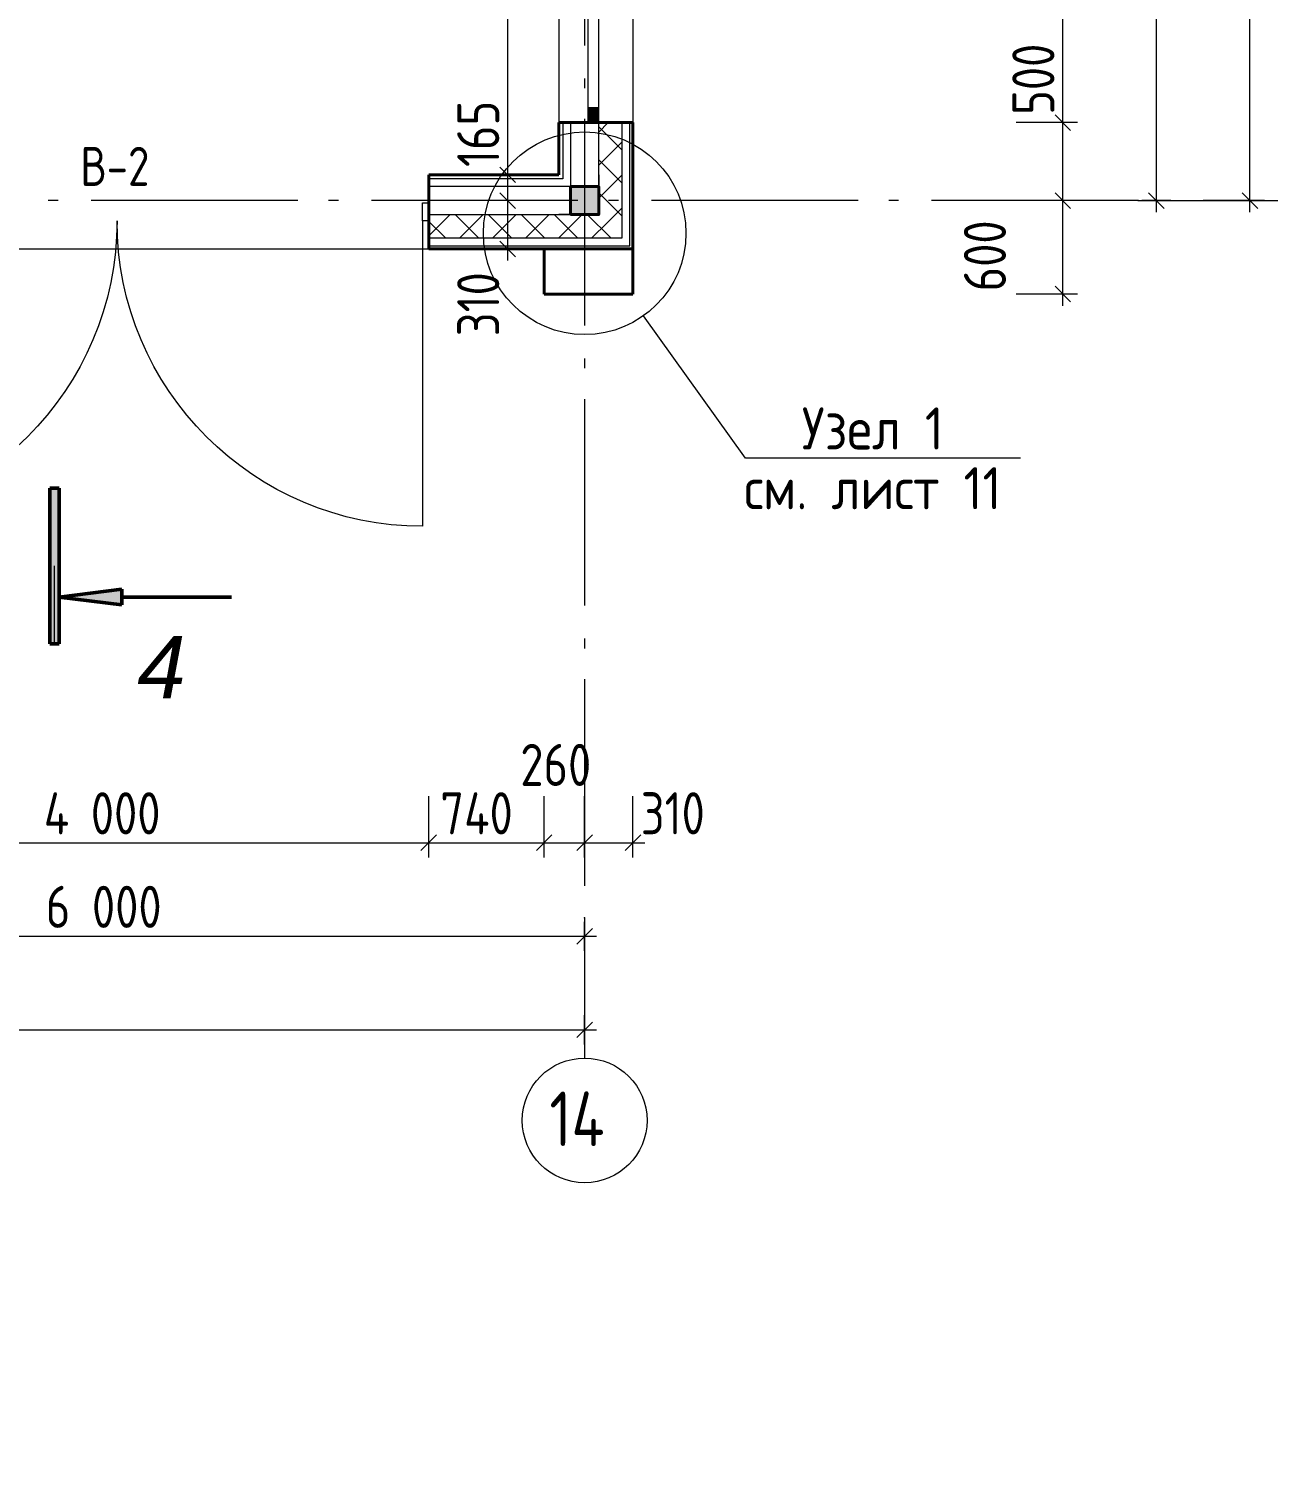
# Model space of a CAD drawing. Header units: millimetres. Extents: x -61690 to 288735, y 32617 to 77592.
# Drawn here: x 18812 to 26765, y 49398 to 58559 of the extents above; entities that cross this region are included whole.
import ezdxf
from ezdxf.enums import TextEntityAlignment as Align

# ---------------------------------------------------------------- set-up
doc = ezdxf.new("R2010")
doc.units = ezdxf.units.MM
doc.header["$MEASUREMENT"] = 0
doc.linetypes.add('Double Dashed', pattern=[1797.222233, 1325, -211.666656, 63.333344, -197.222233])
for name, color, linetype in [('Двери ArchiCAD', 7, 'Continuous'), ('колонны', 7, 'Continuous'), ('марки окон дверей', 7, 'Continuous'), ('Окна ArchiCAD', 7, 'Continuous'), ('оси', 7, 'Continuous'), ('отделка', 7, 'Continuous'), ('размеры', 7, 'Continuous'), ('размеры внутр', 7, 'Continuous'), ('разрезы', 7, 'Continuous'), ('стены наруж', 7, 'Continuous'), ('узлы', 7, 'Continuous')]:
    doc.layers.add(name, color=color, linetype=linetype)
for name, color, linetype, lineweight in [('Двери ArchiCAD_Ном._пера__96', 7, 'Continuous', 13), ('Двери ArchiCAD_Ном._пера__97', 7, 'Continuous', 20), ('Двери ArchiCAD_Ном._пера__99', 7, 'Continuous', 40), ('колонны_Ном._пера__94', 252, 'Continuous', 13), ('колонны_Ном._пера__99', 7, 'Continuous', 40), ('марки окон дверей_Ном._пера__96', 7, 'Continuous', 13), ('Окна ArchiCAD_Ном._пера__96', 7, 'Continuous', 13), ('Окна ArchiCAD_Ном._пера__97', 7, 'Continuous', 20), ('Окна ArchiCAD_Ном._пера__99', 7, 'Continuous', 40), ('оси_Ном._пера__96', 7, 'Continuous', 13), ('оси_Ном._пера__97', 7, 'Continuous', 20), ('отделка_Ном._пера__99', 7, 'Continuous', 40), ('размеры внутр_Ном._пера__51', 98, 'Continuous', 50), ('размеры внутр_Ном._пера__96', 7, 'Continuous', 13), ('размеры_Ном._пера__51', 98, 'Continuous', 50), ('размеры_Ном._пера__96', 7, 'Continuous', 13), ('разрезы_Ном._пера__100', 7, 'Continuous', 50), ('разрезы_Ном._пера__96', 7, 'Continuous', 13), ('разрезы_Ном._пера__97', 7, 'Continuous', 20), ('стены наруж_Ном._пера__96', 7, 'Continuous', 13), ('стены наруж_Ном._пера__99', 7, 'Continuous', 40), ('узлы_Ном._пера__96', 7, 'Continuous', 13)]:
    doc.layers.add(name, color=color, linetype=linetype, lineweight=lineweight)
doc.styles.add('СГЕНЕРИР_СТИЛЬ_2', font='gost_2_304-81_type.ttf')
doc.styles.add('СГЕНЕРИР_СТИЛЬ_3', font='CS_Gost2304.shx')
doc.styles.add('СГЕНЕРИР_СТИЛЬ_5', font='ariali.ttf')
doc.styles.add('СГЕНЕРИР_СТИЛЬ_6', font='isocp.shx')
doc.dimstyles.new('СГЕНЕРИР_СТИЛЬ__1', dxfattribs={"dimtxt": 270.000005, "dimasz": 95, "dimexe": 0.18, "dimexo": 0, "dimgap": 0.09, "dimtad": 1, "dimtih": 1, "dimtoh": 1, "dimdec": 0, "dimzin": 0, "dimdsep": 46, "dimtxsty": 'СГЕНЕРИР_СТИЛЬ_2', "dimblk": 'ARROWHEAD_6', "dimblk1": 'ARROWHEAD_6', "dimblk2": 'ARROWHEAD_6', "dimcen": 0.09, "dimclrd": 7, "dimclre": 7, "dimclrt": 98, "dimadec": 0, "dimazin": 0, "dimtfac": 1, "dimtdec": 4, "dimtmove": 2, "dimatfit": 3, "dimfxl": 1, "dimtolj": 1, "dimtzin": 0, "dimarcsym": 0})
doc.dimstyles.new('СГЕНЕРИР_СТИЛЬ__2', dxfattribs={"dimtxt": 270.000005, "dimasz": 95, "dimexe": 0.18, "dimexo": 0, "dimgap": 0.09, "dimtad": 1, "dimtih": 1, "dimtoh": 1, "dimdec": 0, "dimzin": 0, "dimdsep": 46, "dimtxsty": 'СГЕНЕРИР_СТИЛЬ_2', "dimblk": 'ARROWHEAD_6', "dimblk1": 'ARROWHEAD_6', "dimblk2": 'ARROWHEAD_6', "dimcen": 0.09, "dimclrd": 7, "dimclre": 7, "dimclrt": 98, "dimadec": 0, "dimazin": 0, "dimtfac": 1, "dimtdec": 4, "dimtmove": 0, "dimatfit": 3, "dimfxl": 1, "dimtolj": 1, "dimtzin": 0, "dimarcsym": 0})
doc.dimstyles.new('СГЕНЕРИР_СТИЛЬ__3', dxfattribs={"dimtxt": 270.000005, "dimasz": 95, "dimexe": 0.18, "dimexo": 0, "dimgap": 0.09, "dimtad": 1, "dimdec": 0, "dimzin": 0, "dimdsep": 46, "dimtxsty": 'СГЕНЕРИР_СТИЛЬ_2', "dimblk": 'ARROWHEAD_6', "dimblk1": 'ARROWHEAD_6', "dimblk2": 'ARROWHEAD_6', "dimcen": 0.09, "dimclrd": 7, "dimclre": 7, "dimclrt": 98, "dimadec": 0, "dimazin": 0, "dimtfac": 1, "dimtdec": 4, "dimtmove": 0, "dimatfit": 3, "dimfxl": 1, "dimtolj": 1, "dimtzin": 0, "dimarcsym": 0})
doc.dimstyles.new('СГЕНЕРИР_СТИЛЬ__4', dxfattribs={"dimtxt": 270.000005, "dimasz": 95, "dimexe": 0.18, "dimexo": 300, "dimgap": 0.09, "dimtad": 1, "dimdec": 0, "dimzin": 0, "dimdsep": 46, "dimtxsty": 'СГЕНЕРИР_СТИЛЬ_2', "dimblk": 'ARROWHEAD_6', "dimblk1": 'ARROWHEAD_6', "dimblk2": 'ARROWHEAD_6', "dimcen": 0.09, "dimclrd": 7, "dimclre": 7, "dimclrt": 98, "dimadec": 0, "dimazin": 0, "dimtfac": 1, "dimtdec": 4, "dimtmove": 0, "dimatfit": 3, "dimfxl": 1, "dimtolj": 1, "dimtzin": 0, "dimarcsym": 0})
doc.dimstyles.new('СГЕНЕРИР_СТИЛЬ__5', dxfattribs={"dimtxt": 270.000005, "dimasz": 95, "dimexe": 0.18, "dimexo": 300, "dimgap": 0.09, "dimtad": 1, "dimdec": 0, "dimzin": 0, "dimdsep": 46, "dimtxsty": 'СГЕНЕРИР_СТИЛЬ_2', "dimblk": 'ARROWHEAD_6', "dimblk1": 'ARROWHEAD_6', "dimblk2": 'ARROWHEAD_6', "dimcen": 0.09, "dimclrd": 7, "dimclre": 7, "dimclrt": 98, "dimadec": 0, "dimazin": 0, "dimtfac": 1, "dimtdec": 4, "dimtmove": 2, "dimatfit": 3, "dimfxl": 1, "dimtolj": 1, "dimtzin": 0, "dimarcsym": 0})
doc.dimstyles.new('СГЕНЕРИР_СТИЛЬ__6', dxfattribs={"dimtxt": 270.000005, "dimasz": 95, "dimexe": 0.18, "dimexo": 300, "dimgap": 0.09, "dimtad": 1, "dimtih": 1, "dimtoh": 1, "dimdec": 0, "dimzin": 0, "dimdsep": 46, "dimtxsty": 'СГЕНЕРИР_СТИЛЬ_2', "dimblk": 'ARROWHEAD_6', "dimblk1": 'ARROWHEAD_6', "dimblk2": 'ARROWHEAD_6', "dimcen": 0.09, "dimclrd": 7, "dimclre": 7, "dimclrt": 98, "dimadec": 0, "dimazin": 0, "dimtfac": 1, "dimtdec": 4, "dimtmove": 0, "dimatfit": 3, "dimfxl": 1, "dimtolj": 1, "dimtzin": 0, "dimarcsym": 0})
pattern_1 = [(45, (0, 0), (-106.066, 106.066), []), (135, (0, 0), (106.066, 106.066), [])]

# ---------------------------------------------------------------- blocks, each defined once
blk = doc.blocks.new('Стена_2_2', base_point=(22379, 57145.7))
at = {"layer": 'отделка_Ном._пера__99', "linetype": 'Continuous', "flags": 128}
for points in [[(22119, 57145.7), (22119, 56855.7)], [(22689, 57145.7), (22119, 57145.7)], [(22689, 56855.7), (22689, 57145.7)], [(22119, 56855.7), (22689, 56855.7)]]:
    blk.add_lwpolyline(points, dxfattribs=at)
blk = doc.blocks.new('Окно 16_2')
at = {"layer": 'Окна ArchiCAD_Ном._пера__96', "linetype": 'Continuous'}
for points in [[(-2500, -70), (-2405, -70), (-2405, 0), (-2500, 0)], [(2500, 0), (2405, 0), (2405, -70), (2500, -70)]]:
    blk.add_hatch(color=256, dxfattribs=at).paths.add_polyline_path(points)
for p, q in [((2405, 0), (-2405, 0)), ((-2405, -70), (2405, -70))]:
    blk.add_line(p, q, dxfattribs=at)
at = {"layer": 'Окна ArchiCAD_Ном._пера__97', "linetype": 'Continuous'}
for p, q in [((-2500, 220), (2500, 220)), ((-2405, 0), (-2500, 0)), ((-2405, -70), (-2405, 0)), ((2500, 0), (2405, 0)), ((2405, 0), (2405, -70)), ((-2500, -70), (-2405, -70)), ((2405, -70), (2500, -70)), ((-2500, -255), (2500, -255))]:
    blk.add_line(p, q, dxfattribs=at)
at = {"layer": 'Окна ArchiCAD_Ном._пера__99', "linetype": 'Continuous'}
for p, q in [((-2500, 0), (-2500, -70)), ((2500, 0), (2500, -70))]:
    blk.add_line(p, q, dxfattribs=at)
blk = doc.blocks.new('Стена_17_2', base_point=(22379, 71855.7))
at = {"layer": 'стены наруж_Ном._пера__96', "linetype": 'Continuous'}
h = blk.add_hatch(dxfattribs=at)
h.set_pattern_fill('УТЕПЛИТ_МЕЛКИЙ_0002', color=256, style=0, pattern_type=2)
h.set_pattern_definition(pattern_1)
h.paths.add_polyline_path([(22619, 57955.7), (22469, 57955.7), (22469, 57620.7), (22619, 57620.7)])
h = blk.add_hatch(dxfattribs=at)
h.set_pattern_fill('УТЕПЛИТ_МЕЛКИЙ_0002', color=256, style=0, pattern_type=2)
h.set_pattern_definition(pattern_1)
h.paths.add_polyline_path([(22619, 57215.7), (22619, 57620.7), (22469, 57620.7), (22469, 57365.7)])
for p, q in [((22239, 57955.7), (22239, 57620.7)), ((22289, 57955.7), (22289, 57620.7)), ((22469, 57620.7), (22469, 57955.7)), ((22619, 57620.7), (22619, 57955.7)), ((22669, 57620.7), (22669, 57955.7)), ((22239, 57620.7), (22239, 57595.7)), ((22289, 57620.7), (22289, 57545.7)), ((22469, 57620.7), (22469, 57365.7)), ((22469, 57365.7), (22469, 57620.7)), ((22619, 57215.7), (22619, 57620.7)), ((22669, 57165.7), (22669, 57620.7))]:
    blk.add_line(p, q, dxfattribs=at)
at = {"layer": 'стены наруж_Ном._пера__99', "linetype": 'Continuous'}
for p, q in [((22239, 57955.7), (22214, 57955.7)), ((22289, 57955.7), (22239, 57955.7)), ((22399, 57955.7), (22289, 57955.7)), ((22469, 57955.7), (22399, 57955.7)), ((22619, 57955.7), (22469, 57955.7)), ((22669, 57955.7), (22619, 57955.7)), ((22689, 57955.7), (22669, 57955.7))]:
    blk.add_line(p, q, dxfattribs=at)
at = {"layer": 'стены наруж_Ном._пера__99', "linetype": 'Continuous', "flags": 128}
for points in [[(22214, 57955.7), (22214, 57620.7)], [(22689, 57145.7), (22689, 57955.7)]]:
    blk.add_lwpolyline(points, dxfattribs=at)
at = {"layer": 'Окна ArchiCAD', "color": 44, "linetype": 'Continuous', "lineweight": 35, "zscale": 1000, "rotation": 270}
blk.add_blockref('Окно 16_2', (22469, 60455.7), dxfattribs=at)
blk = doc.blocks.new('Ворота гаражные двойные 16')
at = {"layer": 'Двери ArchiCAD_Ном._пера__96', "linetype": 'Continuous'}
blk.add_line((-2000, 180), (2000, 180), dxfattribs=at)
at = {"layer": 'Двери ArchiCAD_Ном._пера__97', "linetype": 'Continuous'}
for p, q in [((-1960, 0), (-1960, 1960)), ((1960, 0), (1960, 1960)), ((-1960, 0), (-2000, 0)), ((-2000, 0), (-2000, -115)), ((-1960, -115), (-1960, 0)), ((2000, 0), (1960, 0)), ((1960, 0), (1960, -115)), ((2000, -115), (2000, 0)), ((-2000, -115), (-1960, -115)), ((1960, -115), (2000, -115))]:
    blk.add_line(p, q, dxfattribs=at)
for centre, start, end in [((-1960, 0), 0, 90), ((1960, 0), 90, 180)]:
    blk.add_arc(centre, 1960, start, end, dxfattribs=at)
at = {"layer": 'Двери ArchiCAD_Ном._пера__99', "linetype": 'Continuous'}
for p, q in [((-2000, 0), (-2000, -40)), ((2000, 0), (2000, -40)), ((-2000, -40), (-2000, -115)), ((2000, -40), (2000, -115))]:
    blk.add_line(p, q, dxfattribs=at)
blk = doc.blocks.new('Стена_18_2', base_point=(22379, 57455.7))
at = {"layer": 'стены наруж_Ном._пера__96', "linetype": 'Continuous'}
h = blk.add_hatch(dxfattribs=at)
h.set_pattern_fill('УТЕПЛИТ_МЕЛКИЙ_0002', color=256, style=0, pattern_type=2)
h.set_pattern_definition(pattern_1)
h.paths.add_polyline_path([(16139, 57215.7), (16544, 57215.7), (16544, 57365.7), (16289, 57365.7)])
h = blk.add_hatch(dxfattribs=at)
h.set_pattern_fill('УТЕПЛИТ_МЕЛКИЙ_0002', color=256, style=0, pattern_type=2)
h.set_pattern_definition(pattern_1)
h.paths.add_polyline_path([(17379, 57365.7), (16544, 57365.7), (16544, 57215.7), (17379, 57215.7), (17379, 57325.7)])
h = blk.add_hatch(dxfattribs=at)
h.set_pattern_fill('УТЕПЛИТ_МЕЛКИЙ_0002', color=256, style=0, pattern_type=2)
h.set_pattern_definition(pattern_1)
h.paths.add_polyline_path([(21379, 57215.7), (22214, 57215.7), (22214, 57365.7), (21379, 57365.7), (21379, 57325.7)])
h = blk.add_hatch(dxfattribs=at)
h.set_pattern_fill('УТЕПЛИТ_МЕЛКИЙ_0002', color=256, style=0, pattern_type=2)
h.set_pattern_definition(pattern_1)
h.paths.add_polyline_path([(22214, 57215.7), (22619, 57215.7), (22469, 57365.7), (22214, 57365.7)])
for p, q in [((16544, 57545.7), (16469, 57545.7)), ((16544, 57595.7), (16519, 57595.7)), ((17379, 57595.7), (16544, 57595.7)), ((17379, 57545.7), (16544, 57545.7)), ((22214, 57595.7), (21379, 57595.7)), ((22214, 57545.7), (21379, 57545.7)), ((22239, 57595.7), (22214, 57595.7)), ((22289, 57545.7), (22214, 57545.7)), ((16544, 57365.7), (16289, 57365.7)), ((16289, 57365.7), (16544, 57365.7)), ((16544, 57365.7), (17379, 57365.7)), ((21379, 57365.7), (22214, 57365.7)), ((22469, 57365.7), (22214, 57365.7)), ((22214, 57365.7), (22469, 57365.7)), ((16139, 57215.7), (16544, 57215.7)), ((16544, 57215.7), (17379, 57215.7)), ((21379, 57215.7), (22214, 57215.7)), ((22214, 57215.7), (22619, 57215.7)), ((16089, 57165.7), (16544, 57165.7)), ((16544, 57165.7), (17379, 57165.7)), ((21379, 57165.7), (22214, 57165.7)), ((22214, 57165.7), (22669, 57165.7))]:
    blk.add_line(p, q, dxfattribs=at)
at = {"layer": 'стены наруж_Ном._пера__99', "linetype": 'Continuous'}
for p, q in [((17379, 57595.7), (17379, 57620.7)), ((17379, 57545.7), (17379, 57595.7)), ((17379, 57440.7), (17379, 57545.7)), ((21379, 57595.7), (21379, 57620.7)), ((21379, 57545.7), (21379, 57595.7)), ((21379, 57440.7), (21379, 57545.7)), ((17379, 57365.7), (17379, 57440.7)), ((17379, 57325.7), (17379, 57365.7)), ((21379, 57365.7), (21379, 57440.7)), ((21379, 57325.7), (21379, 57365.7)), ((17379, 57215.7), (17379, 57325.7)), ((21379, 57215.7), (21379, 57325.7)), ((17379, 57165.7), (17379, 57215.7)), ((21379, 57165.7), (21379, 57215.7)), ((17379, 57145.7), (17379, 57165.7)), ((21379, 57145.7), (21379, 57165.7))]:
    blk.add_line(p, q, dxfattribs=at)
at = {"layer": 'стены наруж_Ном._пера__99', "linetype": 'Continuous', "flags": 128}
for points in [[(17379, 57620.7), (16544, 57620.7)], [(22214, 57620.7), (21379, 57620.7)], [(16069, 57145.7), (17379, 57145.7)], [(21379, 57145.7), (22689, 57145.7)]]:
    blk.add_lwpolyline(points, dxfattribs=at)
at = {"layer": 'Двери ArchiCAD', "color": 44, "linetype": 'Continuous', "lineweight": 35, "xscale": -1, "zscale": 1000, "rotation": 180}
blk.add_blockref('Ворота гаражные двойные 16', (19379, 57325.7), dxfattribs=at)
blk = doc.blocks.new('Колонна_18_2', base_point=(22379, 57455.7))
at = {"layer": 'колонны_Ном._пера__94', "linetype": 'Continuous'}
blk.add_hatch(color=256, dxfattribs=at).paths.add_polyline_path([(22289, 57365.7), (22469, 57365.7), (22469, 57545.7), (22289, 57545.7)])
at = {"layer": 'колонны_Ном._пера__99', "linetype": 'Continuous', "flags": 128}
blk.add_lwpolyline([(22289, 57365.7), (22469, 57365.7), (22469, 57545.7), (22289, 57545.7)], close=True, dxfattribs=at)
blk = doc.blocks.new('Стандартный маркер сетки_13')
at = {"layer": 'оси_Ном._пера__96', "linetype": 'Double Dashed'}
for p, q in [((900, 0), (20403.4, 0)), ((20403.4, 0), (21303.4, 0))]:
    blk.add_line(p, q, dxfattribs=at)
blk.add_point((20403.4, 0), dxfattribs=at)
blk.add_point((20403.4, 0), dxfattribs=at)
at = {"layer": 'оси_Ном._пера__97', "linetype": 'Continuous'}
blk.add_circle((21703.4, 0), 400, dxfattribs=at)
at = {"layer": 'оси_Ном._пера__96', "style": 'СГЕНЕРИР_СТИЛЬ_2'}
blk.add_attdef('AC_MarkerText_1', text='', height=350, rotation=90, dxfattribs=at).set_placement((21973.1, -225.7), align=Align.BOTTOM_LEFT)
blk = doc.blocks.new('Стандартный маркер сетки_14')
at = {"layer": 'оси_Ном._пера__96', "linetype": 'Double Dashed'}
for q in [(0, 0), (76534.9, 0)]:
    blk.add_line((900, 0), q, dxfattribs=at)
blk.add_point((900, 0), dxfattribs=at)
blk.add_point((900, 0), dxfattribs=at)
at = {"layer": 'оси_Ном._пера__96', "style": 'СГЕНЕРИР_СТИЛЬ_2'}
for tag, p in [('AC_MarkerText_1_1', (-243.9, 269.7)), ('AC_MarkerText_1_2', (77991.1, 269.7))]:
    blk.add_attdef(tag, text='', height=350, rotation=180, dxfattribs=at).set_placement(p, align=Align.BOTTOM_LEFT)
blk = doc.blocks.new('Номер помещения 16_3')
at = {"layer": 'марки окон дверей_Ном._пера__96', "insert": (-235.2, 19.4), "char_height": 250, "attachment_point": 4, "style": 'СГЕНЕРИР_СТИЛЬ_3'}
blk.add_mtext('{В-2}', dxfattribs=at)
blk = doc.blocks.new('Ломаная_1_2', base_point=(25175.1, 55803.7))
at = {"layer": 'узлы_Ном._пера__96', "linetype": 'Continuous', "flags": 128}
blk.add_lwpolyline([(25175.1, 55803.7), (23411.3, 55803.7), (22757.4, 56717.1)], dxfattribs=at)
at = {"layer": 'узлы_Ном._пера__96', "linetype": 'Continuous'}
blk.add_circle((22379, 57245.7), 650, dxfattribs=at)
blk = doc.blocks.new('*D196')
at = {"layer": 'размеры_Ном._пера__96', "linetype": 'Continuous', "transparency": 16777216}
for p, q in [((-45271, 52041.4), (-45271, 52228.9)), ((22379, 52041.4), (22379, 52228.9)), ((-45346, 52135.2), (-45271, 52135.2)), ((-45221, 52185.2), (-45321, 52085.2)), ((-45271, 52135.2), (22379, 52135.2)), ((22329, 52085.2), (22429, 52185.2)), ((22379, 52135.2), (22454, 52135.2))]:
    blk.add_line(p, q, dxfattribs=at)
at = {"layer": 'размеры_Ном._пера__51', "transparency": 16777216, "insert": (-12489, 52210.2), "char_height": 270, "attachment_point": 7, "style": 'СГЕНЕРИР_СТИЛЬ_2'}
blk.add_mtext('{67\xa0650}', dxfattribs=at)
blk = doc.blocks.new('ARROWHEAD_6')
at = {"color": 0, "linetype": 'Continuous', "lineweight": 0}
for p, q in [((0, 0), (-1, 0)), ((-0.5, -0.5), (0.5, 0.5))]:
    blk.add_line(p, q, dxfattribs=at)
blk = doc.blocks.new('*D211')
at = {"layer": 'размеры_Ном._пера__96', "linetype": 'Continuous', "transparency": 16777216}
for p, q in [((16429, 52785.2), (16329, 52685.2)), ((16379, 52641.4), (16379, 52828.9)), ((22329, 52685.2), (22429, 52785.2)), ((22379, 52641.4), (22379, 52828.9)), ((16379, 52735.2), (22379, 52735.2)), ((22379, 52735.2), (22454, 52735.2))]:
    blk.add_line(p, q, dxfattribs=at)
at = {"layer": 'размеры_Ном._пера__51', "transparency": 16777216, "insert": (18922.1, 52789.2), "char_height": 270, "attachment_point": 7, "style": 'СГЕНЕРИР_СТИЛЬ_2'}
blk.add_mtext('{6\xa0000}', dxfattribs=at)
blk = doc.blocks.new('*D212')
at = {"layer": 'размеры_Ном._пера__96', "linetype": 'Continuous', "transparency": 16777216}
for p, q in [((25996.4, 63505.7), (26096.4, 63405.7)), ((26140.1, 63455.7), (25952.6, 63455.7)), ((26046.4, 57455.7), (26046.4, 63455.7)), ((26140.1, 57455.7), (25952.6, 57455.7)), ((25996.4, 57505.7), (26096.4, 57405.7)), ((26046.4, 57380.7), (26046.4, 57455.7))]:
    blk.add_line(p, q, dxfattribs=at)
at = {"layer": 'размеры_Ном._пера__51', "transparency": 16777216, "insert": (25992.4, 59998.8), "char_height": 270, "attachment_point": 7, "rotation": 90, "style": 'СГЕНЕРИР_СТИЛЬ_2'}
blk.add_mtext('{6\xa0000}', dxfattribs=at)
blk = doc.blocks.new('*D215')
at = {"layer": 'размеры внутр_Ном._пера__96', "linetype": 'Continuous', "transparency": 16777216}
for p, q in [((26646.4, 71855.7), (26646.4, 71930.7)), ((26740.1, 71855.7), (26346.4, 71855.7)), ((26696.4, 71805.7), (26596.4, 71905.7)), ((26646.4, 57455.7), (26646.4, 71855.7)), ((26740.1, 57455.7), (26346.4, 57455.7)), ((26596.4, 57505.7), (26696.4, 57405.7)), ((26646.4, 57380.7), (26646.4, 57455.7))]:
    blk.add_line(p, q, dxfattribs=at)
at = {"layer": 'размеры внутр_Ном._пера__51', "transparency": 16777216, "insert": (26592.4, 64105.8), "char_height": 270, "attachment_point": 7, "rotation": 90, "style": 'СГЕНЕРИР_СТИЛЬ_2'}
blk.add_mtext('{14\xa0400}', dxfattribs=at)
blk = doc.blocks.new('*D228')
at = {"layer": 'размеры внутр_Ном._пера__96', "linetype": 'Continuous', "transparency": 16777216}
for p, q in [((22185.3, 57455.7), (21791.5, 57455.7)), ((21835.3, 57505.7), (21935.3, 57405.7)), ((21885.3, 57145.7), (21885.3, 57455.7)), ((21835.3, 57195.7), (21935.3, 57095.7)), ((21979, 57145.7), (21585.3, 57145.7)), ((21885.3, 57070.7), (21885.3, 57145.7))]:
    blk.add_line(p, q, dxfattribs=at)
at = {"layer": 'размеры внутр_Ном._пера__51', "transparency": 16777216, "insert": (21831.3, 56585.1), "char_height": 270, "attachment_point": 7, "rotation": 90, "style": 'СГЕНЕРИР_СТИЛЬ_2'}
blk.add_mtext('{310}', dxfattribs=at)
blk = doc.blocks.new('*D229')
at = {"layer": 'размеры внутр_Ном._пера__96', "linetype": 'Continuous', "transparency": 16777216}
for p, q in [((21835.3, 57670.7), (21935.3, 57570.7)), ((21979, 57620.7), (21585.3, 57620.7)), ((21885.3, 57455.7), (21885.3, 57620.7)), ((22185.3, 57455.7), (21791.5, 57455.7)), ((21835.3, 57505.7), (21935.3, 57405.7))]:
    blk.add_line(p, q, dxfattribs=at)
blk = doc.blocks.new('*D230')
at = {"layer": 'размеры внутр_Ном._пера__96', "linetype": 'Continuous', "transparency": 16777216}
for p, q in [((21979, 65355.7), (21585.3, 65355.7)), ((21835.3, 65405.7), (21935.3, 65305.7)), ((21885.3, 57620.7), (21885.3, 65355.7)), ((21835.3, 57670.7), (21935.3, 57570.7)), ((21979, 57620.7), (21585.3, 57620.7))]:
    blk.add_line(p, q, dxfattribs=at)
at = {"layer": 'размеры внутр_Ном._пера__51', "transparency": 16777216, "char_height": 270, "attachment_point": 7, "rotation": 90, "style": 'СГЕНЕРИР_СТИЛЬ_2'}
for s, insert in [('{7\xa0735}', (21831.3, 61286.6)), ('{165}', (21831.3, 57670.7))]:
    blk.add_mtext(s, dxfattribs=dict(at, insert=insert))
blk = doc.blocks.new('*D286')
at = {"layer": 'размеры внутр_Ном._пера__96', "linetype": 'Continuous', "transparency": 16777216}
for p, q in [((17379, 53241.4), (17379, 53635.2)), ((17429, 53385.2), (17329, 53285.2)), ((17379, 53335.2), (21379, 53335.2)), ((21429, 53385.2), (21329, 53285.2))]:
    blk.add_line(p, q, dxfattribs=at)
at = {"layer": 'размеры внутр_Ном._пера__51', "transparency": 16777216, "insert": (18909, 53389.2), "char_height": 270, "attachment_point": 7, "style": 'СГЕНЕРИР_СТИЛЬ_2'}
blk.add_mtext('{4\xa0000}', dxfattribs=at)
blk = doc.blocks.new('*D287')
at = {"layer": 'размеры внутр_Ном._пера__96', "linetype": 'Continuous', "transparency": 16777216}
for p, q in [((21379, 53241.4), (21379, 53635.2)), ((22119, 53241.4), (22119, 53635.2)), ((17379, 53335.2), (21379, 53335.2)), ((21429, 53385.2), (21329, 53285.2)), ((21379, 53335.2), (22119, 53335.2)), ((22169, 53385.2), (22069, 53285.2))]:
    blk.add_line(p, q, dxfattribs=at)
at = {"layer": 'размеры внутр_Ном._пера__51', "transparency": 16777216, "char_height": 270, "attachment_point": 7, "style": 'СГЕНЕРИР_СТИЛЬ_2'}
for s, insert in [('{260}', (21966.2, 53699.7)), ('{740}', (21453.1, 53389.2))]:
    blk.add_mtext(s, dxfattribs=dict(at, insert=insert))
blk = doc.blocks.new('*D288')
at = {"layer": 'размеры внутр_Ном._пера__96', "linetype": 'Continuous', "transparency": 16777216}
for p, q in [((22119, 53241.4), (22119, 53635.2)), ((22169, 53385.2), (22069, 53285.2)), ((22119, 53335.2), (22379, 53335.2)), ((22429, 53385.2), (22329, 53285.2))]:
    blk.add_line(p, q, dxfattribs=at)
blk = doc.blocks.new('*D289')
at = {"layer": 'размеры внутр_Ном._пера__96', "linetype": 'Continuous', "transparency": 16777216}
for p, q in [((22379, 53241.4), (22379, 53635.2)), ((22689, 53241.4), (22689, 53635.2)), ((22119, 53335.2), (22379, 53335.2)), ((22429, 53385.2), (22329, 53285.2)), ((22379, 53335.2), (22689, 53335.2)), ((22639, 53285.2), (22739, 53385.2)), ((22689, 53335.2), (22764, 53335.2))]:
    blk.add_line(p, q, dxfattribs=at)
at = {"layer": 'размеры внутр_Ном._пера__51', "transparency": 16777216, "insert": (22739, 53389.2), "char_height": 270, "attachment_point": 7, "style": 'СГЕНЕРИР_СТИЛЬ_2'}
blk.add_mtext('{310}', dxfattribs=at)
blk = doc.blocks.new('*D299')
at = {"layer": 'размеры внутр_Ном._пера__96', "linetype": 'Continuous', "transparency": 16777216}
for p, q in [((25446.4, 56855.7), (25446.4, 57455.7)), ((25396.4, 56905.7), (25496.4, 56805.7)), ((25540.1, 56855.7), (25146.4, 56855.7)), ((25446.4, 56780.7), (25446.4, 56855.7))]:
    blk.add_line(p, q, dxfattribs=at)
blk = doc.blocks.new('*D300')
at = {"layer": 'размеры внутр_Ном._пера__96', "linetype": 'Continuous', "transparency": 16777216}
for p, q in [((25540.1, 57455.7), (25146.4, 57455.7)), ((25396.4, 57505.7), (25496.4, 57405.7)), ((25446.4, 56855.7), (25446.4, 57455.7)), ((25396.4, 56905.7), (25496.4, 56805.7))]:
    blk.add_line(p, q, dxfattribs=at)
at = {"layer": 'размеры внутр_Ном._пера__51', "transparency": 16777216, "insert": (25081.9, 56872.9), "char_height": 270, "attachment_point": 7, "rotation": 90, "style": 'СГЕНЕРИР_СТИЛЬ_2'}
blk.add_mtext('{600}', dxfattribs=at)
blk = doc.blocks.new('*D301')
at = {"layer": 'размеры внутр_Ном._пера__96', "linetype": 'Continuous', "transparency": 16777216}
for p, q in [((25396.4, 58005.7), (25496.4, 57905.7)), ((25540.1, 57955.7), (25146.4, 57955.7)), ((25446.4, 57455.7), (25446.4, 57955.7)), ((25396.4, 57505.7), (25496.4, 57405.7))]:
    blk.add_line(p, q, dxfattribs=at)
blk = doc.blocks.new('*D302')
at = {"layer": 'размеры внутр_Ном._пера__96', "linetype": 'Continuous', "transparency": 16777216}
for p, q in [((25540.1, 62955.7), (25146.4, 62955.7)), ((25396.4, 63005.7), (25496.4, 62905.7)), ((25446.4, 57955.7), (25446.4, 62955.7)), ((25396.4, 58005.7), (25496.4, 57905.7)), ((25540.1, 57955.7), (25146.4, 57955.7))]:
    blk.add_line(p, q, dxfattribs=at)
at = {"layer": 'размеры внутр_Ном._пера__51', "transparency": 16777216, "char_height": 270, "attachment_point": 7, "rotation": 90, "style": 'СГЕНЕРИР_СТИЛЬ_2'}
for s, insert in [('{5\xa0000}', (25392.4, 60281.6)), ('{500}', (25392.4, 58005.7))]:
    blk.add_mtext(s, dxfattribs=dict(at, insert=insert))
blk = doc.blocks.new('*D331')
at = {"layer": 'размеры внутр_Ном._пера__96', "linetype": 'Continuous', "transparency": 16777216}
for p, q in [((18149.4, 59405.7), (18249.4, 59305.7)), ((18499.4, 59355.7), (18105.7, 59355.7)), ((18199.4, 57455.7), (18199.4, 59355.7)), ((18499.4, 57455.7), (18105.7, 57455.7)), ((18149.4, 57505.7), (18249.4, 57405.7)), ((18199.4, 57380.7), (18199.4, 57455.7))]:
    blk.add_line(p, q, dxfattribs=at)
at = {"layer": 'размеры внутр_Ном._пера__51', "transparency": 16777216, "insert": (18173.4, 57839.3), "char_height": 270, "attachment_point": 7, "rotation": 90, "style": 'СГЕНЕРИР_СТИЛЬ_2'}
blk.add_mtext('{1\xa0900}', dxfattribs=at)
blk = doc.blocks.new('Плоскость сечения_4_2', base_point=(18979, 54611.4))
at = {"layer": 'разрезы_Ном._пера__100', "linetype": 'Continuous'}
for points in [[(19009, 54611.4), (19009, 55611.4), (18949, 55611.4), (18949, 54611.4)], [(19409, 54861.4), (19409, 54961.4), (19009, 54911.4)]]:
    blk.add_hatch(color=256, dxfattribs=at).paths.add_polyline_path(points)
for p, q in [((19009, 55611.4), (18949, 55611.4)), ((18949, 55611.4), (18949, 54611.4)), ((19009, 54611.4), (19009, 55611.4)), ((19409, 54961.4), (19009, 54911.4)), ((19009, 54911.4), (19409, 54861.4)), ((19409, 54861.4), (19409, 54961.4)), ((19409, 54911.4), (20112.5, 54911.4)), ((18949, 54611.4), (19009, 54611.4))]:
    blk.add_line(p, q, dxfattribs=at)
at = {"layer": 'разрезы_Ном._пера__96', "linetype": 'Continuous'}
blk.add_line((18979, 54611.4), (18979, 55111.4), dxfattribs=at)
at = {"layer": 'разрезы_Ном._пера__97', "insert": (19509, 54462.9), "char_height": 400, "attachment_point": 4, "style": 'СГЕНЕРИР_СТИЛЬ_5'}
blk.add_mtext('{4}', dxfattribs=at)

msp = doc.modelspace()

# ---------------------------------------------------------------- block references
at = {"layer": 'колонны'}
msp.add_blockref('Колонна_18_2', (22379, 57455.7), dxfattribs=at)
at = {"layer": 'марки окон дверей', "color": 102, "linetype": 'Continuous', "lineweight": 15, "zscale": 1000}
msp.add_blockref('Номер помещения 16_3', (19379, 57655.7), dxfattribs=at)
at = {"layer": 'оси', "color": 251, "linetype": 'Continuous', "lineweight": 13}
ref = msp.add_blockref('Стандартный маркер сетки_13', (22379, 73257.1), dxfattribs=dict(at, zscale=1000, rotation=270))
ref.add_attrib('AC_MarkerText_1', '14', dxfattribs={"color": 7, "linetype": 'Continuous', "lineweight": 13, "height": 350, "rotation": 360, "style": 'СГЕНЕРИР_СТИЛЬ_2'}).set_placement((22153.3, 51284), align=Align.BOTTOM_LEFT)
at = {"layer": 'оси', "color": 251, "linetype": 'Continuous', "lineweight": 13, "zscale": 1000, "rotation": 180}
msp.add_blockref('Стандартный маркер сетки_14', (26830, 57455.7), dxfattribs=at)
at = {"layer": 'отделка'}
msp.add_blockref('Стена_2_2', (22379, 57145.7), dxfattribs=at)
at = {"layer": 'разрезы'}
msp.add_blockref('Плоскость сечения_4_2', (18979, 54611.4), dxfattribs=at)
at = {"layer": 'стены наруж'}
for name, p in [('Стена_17_2', (22379, 71855.7)), ('Стена_18_2', (22379, 57455.7))]:
    msp.add_blockref(name, p, dxfattribs=at)
at = {"layer": 'узлы', "linetype": 'Continuous'}
msp.add_blockref('Ломаная_1_2', (25175.1, 55803.7), dxfattribs=at)

# ---------------------------------------------------------------- texts
at = {"layer": 'узлы_Ном._пера__96', "linetype": 'Continuous', "insert": (24227.2, 55801.8), "char_height": 270, "attachment_point": 5, "line_spacing_factor": 0.851613, "style": 'СГЕНЕРИР_СТИЛЬ_6'}
msp.add_mtext('{Узел 1\\Pсм. лист 11}', dxfattribs=at)

# ---------------------------------------------------------------- dimensions: what is measured, and where the dimension line sits
at = {"layer": 'размеры', "linetype": 'Continuous'}
dim = msp.add_linear_dim(base=(26046.4, 63455.7), p1=(25856.6, 57455.7), p2=(24230.9, 63455.7), angle=90, dimstyle='СГЕНЕРИР_СТИЛЬ__3', dxfattribs=at)
dim.commit()
dim.dimension.update_dxf_attribs({"geometry": '*D212', "text_midpoint": (25857.4, 60460.4), "dimtype": 160, "text_rotation": 90})
for base, p1, p2, dimstyle, picture, middle in [((22379, 52135.2), (-45271, 53544.3), (22379, 61134.3), 'СГЕНЕРИР_СТИЛЬ__1', '*D196', (-11924.9, 52345.2)), ((22379, 52735.2), (16379, 49616.6), (22379, 49397.8), 'СГЕНЕРИР_СТИЛЬ__2', '*D211', (19383.7, 52924.2))]:
    dim = msp.add_linear_dim(base=base, p1=p1, p2=p2, dimstyle=dimstyle, dxfattribs=at)
    dim.commit()
    dim.dimension.update_dxf_attribs({"geometry": picture, "text_midpoint": middle, "dimtype": 160})
at = {"layer": 'размеры внутр', "linetype": 'Continuous'}
for base, p1, p2, dimstyle, picture, middle in [((26646.4, 71855.7), (23334.9, 57455.7), (23427.5, 71855.7), 'СГЕНЕРИР_СТИЛЬ__4', '*D215', (26457.4, 64669.9)), ((21885.3, 65355.7), (19379, 57620.7), (17373.6, 65355.7), 'СГЕНЕРИР_СТИЛЬ__4', '*D230', (21696.3, 61748.2)), ((25446.4, 62955.7), (22689, 57955.7), (22689, 62955.7), 'СГЕНЕРИР_СТИЛЬ__4', '*D302', (25257.4, 60743.2)), ((18199.4, 59355.7), (27230, 57455.7), (19379, 59355.7), 'СГЕНЕРИР_СТИЛЬ__5', '*D331', (18038.4, 58300.9)), ((25446.4, 57955.7), (22379, 57455.7), (22689, 57955.7), 'СГЕНЕРИР_СТИЛЬ__4', '*D301', (25257.4, 58313)), ((21885.3, 57620.7), (22379, 57455.7), (19379, 57620.7), 'СГЕНЕРИР_СТИЛЬ__4', '*D229', (21696.3, 57978)), ((21885.3, 57455.7), (19379, 57145.7), (22379, 57455.7), 'СГЕНЕРИР_СТИЛЬ__4', '*D228', (21696.3, 56892.5)), ((25446.3771745, 56855.6605076), (22118.9972313, 56855.6605076), (22978.9972313, 56855.6605076), 'СГЕНЕРИР_СТИЛЬ__4', '*D299', (25257.37717, 56863.8517712)), ((25446.4, 57455.7), (22979, 56855.7), (22379, 57455.7), 'СГЕНЕРИР_СТИЛЬ__4', '*D300', (24946.9, 57180.2))]:
    dim = msp.add_linear_dim(base=base, p1=p1, p2=p2, angle=90, dimstyle=dimstyle, dxfattribs=at)
    dim.commit()
    dim.dimension.update_dxf_attribs({"geometry": picture, "text_midpoint": middle, "dimtype": 160, "text_rotation": 90})
for base, p1, p2, picture, middle in [((21379, 53335.2), (17379, 57145.7), (21379, 57145.7), '*D286', (19370.7, 53524.2)), ((22119, 53335.2), (21379, 57145.7), (22119, 56855.7), '*D287', (21760.5, 53524.2)), ((22379, 53335.2), (22119, 56855.7), (22379, 53994), '*D288', (22273.6, 53834.7)), ((22689, 53335.2), (22379, 53994), (22689, 56855.7), '*D289', (23046.3, 53524.2))]:
    dim = msp.add_linear_dim(base=base, p1=p1, p2=p2, dimstyle='СГЕНЕРИР_СТИЛЬ__6', dxfattribs=at)
    dim.commit()
    dim.dimension.update_dxf_attribs({"geometry": picture, "text_midpoint": middle, "dimtype": 160})

doc.saveas('drawing.dxf')
